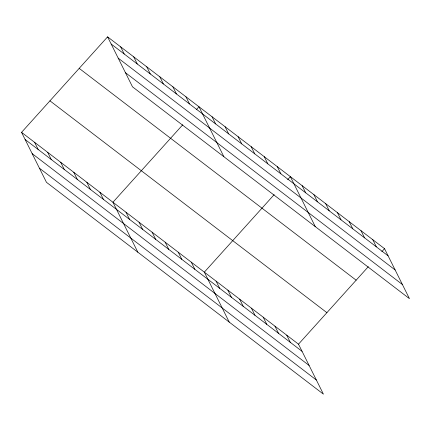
<?xml version="1.0" encoding="UTF-8"?>
<svg xmlns="http://www.w3.org/2000/svg" width="431" height="431" viewBox="0 0 431 431"><rect width="100%" height="100%" fill="white"/><g stroke="black" fill="none" stroke-linecap="round" stroke-linejoin="round"><path stroke-width="0.65" d="M21.55 132.349L298.5 344.175L323.412 394.144L46.462 182.318L21.55 132.349L107.588 36.856L384.538 248.682L409.45 298.651L132.5 86.825L107.588 36.856M182.755 124.764L112.944 202.252L137.855 252.221M196.277 109.76L198.982 106.759L223.894 156.728M274.148 194.667L204.337 272.155L229.249 322.124M287.671 179.662L290.375 176.662L315.287 226.631M298.5 344.175L368.311 266.692M381.834 251.682L384.538 248.682M111.16 44.016L388.105 255.842M118.202 58.142L395.152 269.973M125.459 72.699L402.409 284.525M79.196 68.367L356.146 280.193M49.942 100.832L326.892 312.664M25.122 139.509L302.066 351.335M32.163 153.635L309.113 365.461M39.42 168.192L316.37 380.018M372.767 239.679L376.338 246.839M360.995 230.677L364.567 237.837M349.223 221.674L352.795 228.834M337.457 212.672L341.023 219.832M325.685 203.669L329.257 210.829M313.913 194.667L317.485 201.827M302.142 185.664L305.714 192.824M277.316 166.673L280.888 173.838M264.262 156.69L267.834 163.85M251.203 146.702L254.775 153.862M238.149 136.719L241.721 143.879M225.095 126.73L228.662 133.89M212.036 116.747L215.608 123.907M185.923 96.77L189.495 103.936M172.869 86.787L176.441 93.947M159.815 76.799L163.381 83.959M286.728 335.173L290.3 342.333M146.755 66.816L150.327 73.976M274.956 326.17L278.528 333.33M133.702 56.827L137.268 63.987M263.185 317.168L266.757 324.327M251.418 308.165L254.985 315.325M120.642 46.844L124.214 54.004M239.647 299.162L243.219 306.322M227.875 290.16L231.447 297.32M216.103 281.157L219.675 288.317M191.278 262.167L194.85 269.327M178.224 252.183L181.796 259.343M165.165 242.195L168.736 249.355M152.111 232.207L155.683 239.372M139.057 222.224L142.623 229.384M125.997 212.235L129.569 219.395M99.884 192.264L103.456 199.424M86.83 182.281L90.402 189.441M73.776 172.292L77.343 179.452M60.717 162.304L64.289 169.469M47.663 152.321L51.23 159.481M34.604 142.332L38.176 149.492"/></g></svg>
